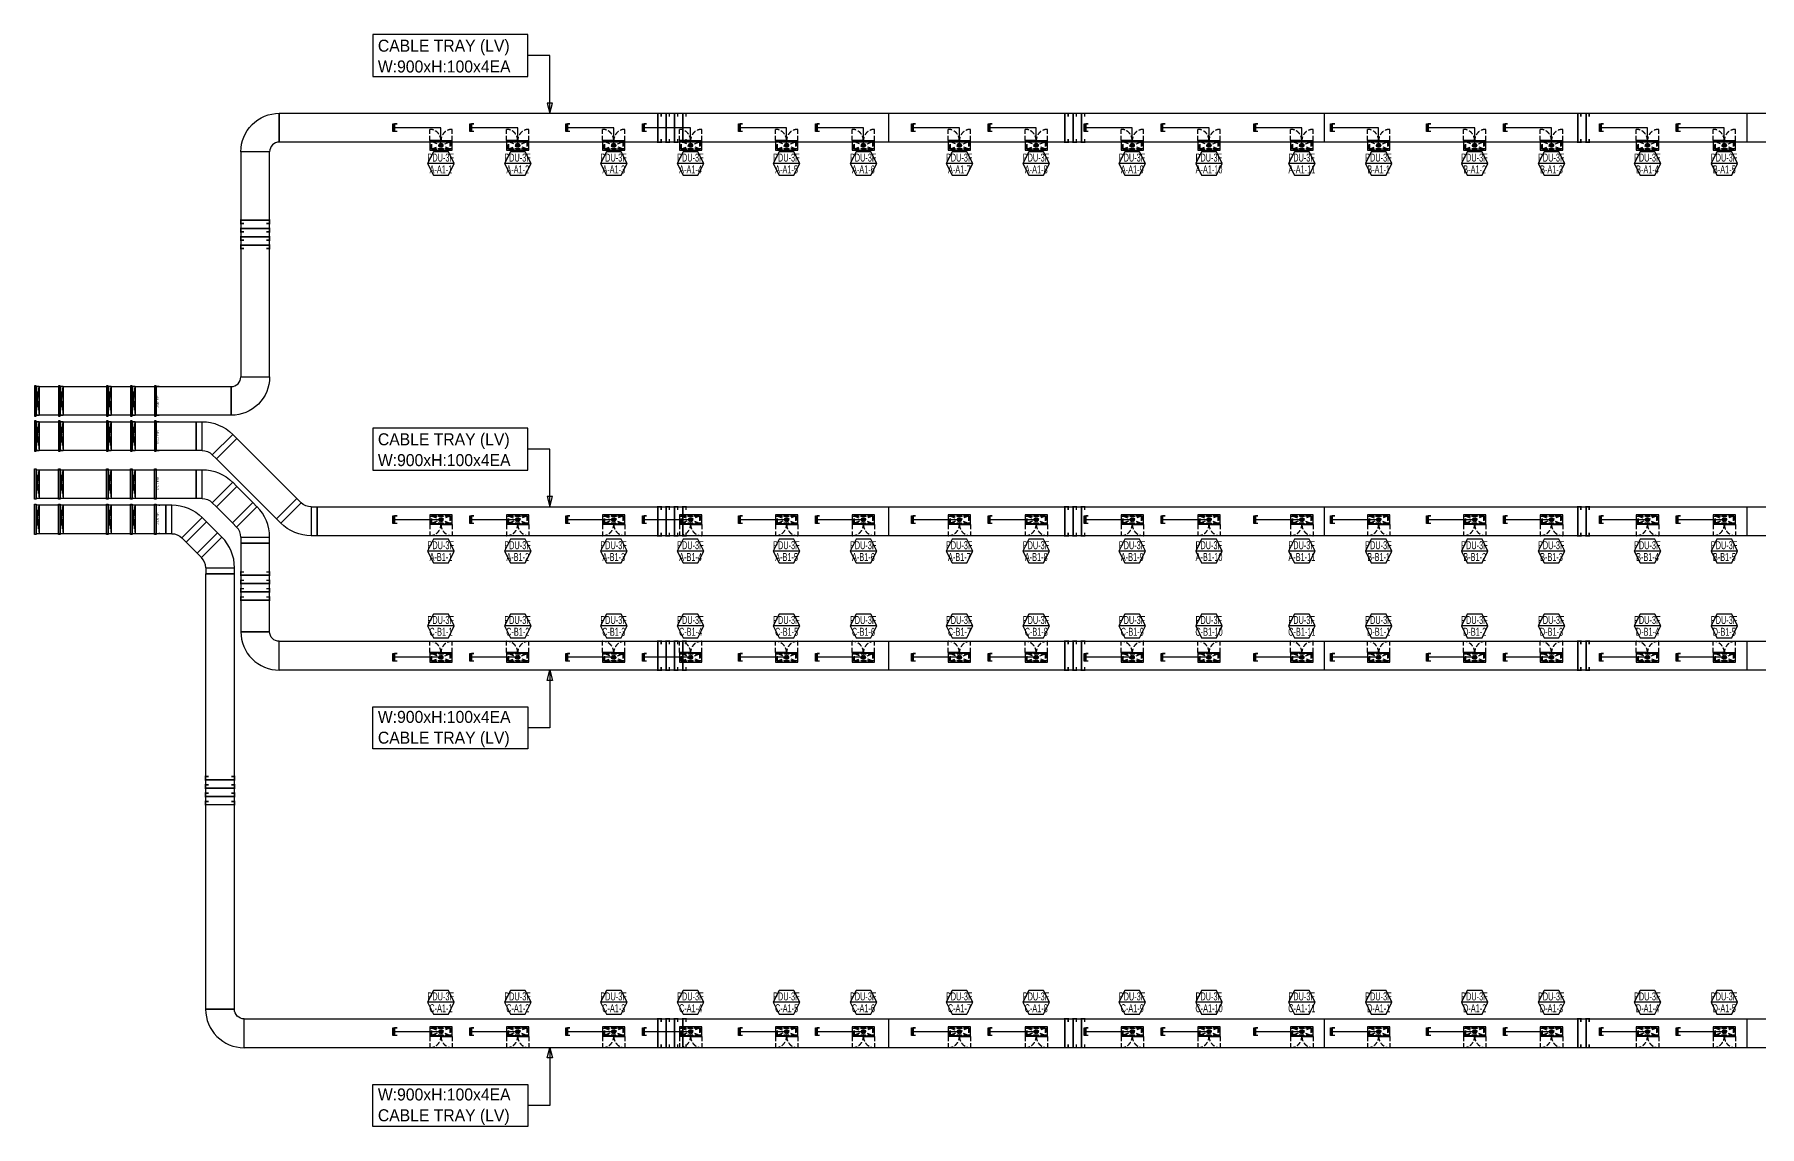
# Model space of a CAD drawing. Header units: millimetres. Extents: x 33932 to 374132, y 182625 to 847314.
# Drawn here: x 268600 to 322500, y 214787 to 248913 of the extents above; entities that cross this region are included whole.
import ezdxf
from ezdxf.enums import TextEntityAlignment as Align

# ---------------------------------------------------------------- set-up
doc = ezdxf.new("R2010")
doc.units = ezdxf.units.MM
doc.header["$LTSCALE"] = 150
doc.linetypes.add('LH2', pattern=[2.85, 2, -0.85])
for name, color, linetype in [('------00 Switch Gear_Number', 1, 'Continuous'), ('------01 Distribution Panel_PDU_A', 3, 'Continuous'), ('------01 Distribution Panel_PDU_B', 1, 'Continuous'), ('-----00 LV_CABLE', 3, 'Continuous'), ('-----26 Electrical Cable Tray_HV_N', 30, 'Continuous'), ('-----26 Electrical Cable Tray_LV_STSPDU_A', 181, 'Continuous'), ('-----26 Electrical Cable Tray_LV_STSPDU_B', 41, 'Continuous')]:
    doc.layers.add(name, color=color, linetype=linetype)
doc.styles.add('ELEC', font='')
doc.styles.get('ELEC').set_extended_font_data('Dotum')

# ---------------------------------------------------------------- blocks, each defined once
blk = doc.blocks.new('PDU_400AF_1')
at = {"color": 8, "linetype": 'LH2', "ltscale": 0.5}
for p, q in [((-350, 300), (-350, 649)), ((350, 300), (350, 649)), ((280, 40), (-280, 260)), ((-280, 40), (280, 260)), ((-1, 275), (19, 275))]:
    blk.add_line(p, q, dxfattribs=at)
for p, q in [((-1, 300), (-350, 300)), ((-350, 300), (-350, 0)), ((-1, 276), (-350, 276)), ((-350, 0), (350, 0)), ((-1, 300), (-1, 276)), ((1, 300), (350, 300)), ((1, 300), (1, 276)), ((1, 276), (350, 276)), ((350, 0), (350, 300))]:
    blk.add_line(p, q)
for points in [[(-300, 275), (300, 275), (300, 25), (-300, 25)], [(-280, 260), (280, 260), (280, 40), (-280, 40)]]:
    blk.add_lwpolyline(points, close=True, dxfattribs=at)
for centre, radius in [((-290, 267.5), 3), ((-290, 32.5), 3), ((-290, 267.5), 2), ((-290, 32.5), 2), ((-10, 267.5), 3), ((-10, 32.5), 3), ((-10, 267.5), 2), ((-10, 32.5), 2), ((10, 267.5), 3), ((10, 32.5), 3), ((10, 267.5), 2), ((10, 32.5), 2), ((290, 267.5), 3), ((290, 32.5), 3), ((290, 267.5), 2), ((290, 32.5), 2)]:
    blk.add_circle(centre, radius, dxfattribs=at)
for centre, start, end in [((-350, 300), 0, 90), ((350, 300), 90, 180)]:
    blk.add_arc(centre, 349, start, end, dxfattribs=at)
at = {"color": 8, "linetype": 'LH2', "ltscale": 0.5, "style": 'ELEC'}
blk.add_text('PDU 400AF/400AT', height=50, dxfattribs=at).set_placement((-10.6, 38.6), align=Align.MIDDLE)
blk = doc.blocks.new('A$C9a0ab699')
h = blk.add_hatch(color=0)
edge = h.paths.add_edge_path()
edge.add_arc((64, 64), 64, 720, 1080, ccw=False)
at = {"color": 0}
blk.add_circle((64, 64), 64, dxfattribs=at)
blk = doc.blocks.new('O08')
blk.add_hatch(color=0).paths.add_polyline_path([(120, 51), (-120, 51), (-120, 0), (120, 0)])
at = {"color": 0}
blk.add_lwpolyline([(120, 127.5), (120, 0), (-120, 0), (-120, 127.5), (-120, 51), (120, 51)], dxfattribs=at)
blk = doc.blocks.new('A$C1dfe50b2')
at = {"layer": '-----26 Electrical Cable Tray_LV_STSPDU_B'}
for p, q in [((636, 1275), (0, 638)), ((133, 505), (769, 1142)), ((769, 1142), (636, 1275)), ((0, 638), (133, 505)), ((264, 188), (1164, 188)), ((264, 188), (264, 0)), ((264, 0), (1164, 0)), ((1164, 0), (1164, 188))]:
    blk.add_line(p, q, dxfattribs=at)
for radius, end in [(1350, 44.9921), (450, 44.9385)]:
    blk.add_arc((-186, 188), radius, 0, end, dxfattribs=at)
blk = doc.blocks.new('A$C71e5e9d3')
at = {"layer": '-----26 Electrical Cable Tray_LV_STSPDU_A'}
for p, q in [((636, 1275), (0, 638)), ((133, 505), (769, 1142)), ((769, 1142), (636, 1275)), ((0, 638), (133, 505)), ((264, 188), (1164, 188)), ((264, 188), (264, 0)), ((264, 0), (1164, 0)), ((1164, 0), (1164, 188))]:
    blk.add_line(p, q, dxfattribs=at)
for radius, end in [(1350, 44.9921), (450, 44.9385)]:
    blk.add_arc((-186, 188), radius, 0, end, dxfattribs=at)

msp = doc.modelspace()

# ---------------------------------------------------------------- linework, layer by layer
at = {"layer": '------00 Switch Gear_Number', "color": 1, "lineweight": -2, "elevation": 0}
for points in [[(281715, 244881), (280885, 244881), (281069, 244513), (281531, 244513), (281715, 244881), (281531, 245250), (281069, 245250), (280885, 244881)], [(284115, 244881), (283285, 244881), (283469, 244513), (283931, 244513), (284115, 244881), (283931, 245250), (283469, 245250), (283285, 244881)], [(287115, 244881), (286285, 244881), (286469, 244513), (286931, 244513), (287115, 244881), (286931, 245250), (286469, 245250), (286285, 244881)], [(289515, 244881), (288685, 244881), (288869, 244513), (289331, 244513), (289515, 244881), (289331, 245250), (288869, 245250), (288685, 244881)], [(292515, 244881), (291685, 244881), (291869, 244513), (292331, 244513), (292515, 244881), (292331, 245250), (291869, 245250), (291685, 244881)], [(294915, 244881), (294085, 244881), (294269, 244513), (294731, 244513), (294915, 244881), (294731, 245250), (294269, 245250), (294085, 244881)], [(297915, 244881), (297085, 244881), (297269, 244513), (297731, 244513), (297915, 244881), (297731, 245250), (297269, 245250), (297085, 244881)], [(300315, 244881), (299485, 244881), (299669, 244513), (300131, 244513), (300315, 244881), (300131, 245250), (299669, 245250), (299485, 244881)], [(303315, 244881), (302485, 244881), (302669, 244513), (303131, 244513), (303315, 244881), (303131, 245250), (302669, 245250), (302485, 244881)], [(305715, 244881), (304885, 244881), (305069, 244513), (305531, 244513), (305715, 244881), (305531, 245250), (305069, 245250), (304885, 244881)], [(308615, 244881), (307785, 244881), (307969, 244513), (308431, 244513), (308615, 244881), (308431, 245250), (307969, 245250), (307785, 244881)], [(311015, 244881), (310185, 244881), (310369, 244513), (310831, 244513), (311015, 244881), (310831, 245250), (310369, 245250), (310185, 244881)], [(314015, 244881), (313185, 244881), (313369, 244513), (313831, 244513), (314015, 244881), (313831, 245250), (313369, 245250), (313185, 244881)], [(316415, 244881), (315585, 244881), (315769, 244513), (316231, 244513), (316415, 244881), (316231, 245250), (315769, 245250), (315585, 244881)], [(319415, 244881), (318585, 244881), (318769, 244513), (319231, 244513), (319415, 244881), (319231, 245250), (318769, 245250), (318585, 244881)], [(321815, 244881), (320985, 244881), (321169, 244513), (321631, 244513), (321815, 244881), (321631, 245250), (321169, 245250), (320985, 244881)], [(281715, 232769), (280885, 232769), (281069, 232400), (281531, 232400), (281715, 232769), (281531, 233137), (281069, 233137), (280885, 232769)], [(284115, 232769), (283285, 232769), (283469, 232400), (283931, 232400), (284115, 232769), (283931, 233137), (283469, 233137), (283285, 232769)], [(287115, 232769), (286285, 232769), (286469, 232400), (286931, 232400), (287115, 232769), (286931, 233137), (286469, 233137), (286285, 232769)], [(289515, 232769), (288685, 232769), (288869, 232400), (289331, 232400), (289515, 232769), (289331, 233137), (288869, 233137), (288685, 232769)], [(292515, 232769), (291685, 232769), (291869, 232400), (292331, 232400), (292515, 232769), (292331, 233137), (291869, 233137), (291685, 232769)], [(294915, 232769), (294085, 232769), (294269, 232400), (294731, 232400), (294915, 232769), (294731, 233137), (294269, 233137), (294085, 232769)], [(297915, 232769), (297085, 232769), (297269, 232400), (297731, 232400), (297915, 232769), (297731, 233137), (297269, 233137), (297085, 232769)], [(300315, 232769), (299485, 232769), (299669, 232400), (300131, 232400), (300315, 232769), (300131, 233137), (299669, 233137), (299485, 232769)], [(303315, 232769), (302485, 232769), (302669, 232400), (303131, 232400), (303315, 232769), (303131, 233137), (302669, 233137), (302485, 232769)], [(305715, 232769), (304885, 232769), (305069, 232400), (305531, 232400), (305715, 232769), (305531, 233137), (305069, 233137), (304885, 232769)], [(308615, 232769), (307785, 232769), (307969, 232400), (308431, 232400), (308615, 232769), (308431, 233137), (307969, 233137), (307785, 232769)], [(311015, 232769), (310185, 232769), (310369, 232400), (310831, 232400), (311015, 232769), (310831, 233137), (310369, 233137), (310185, 232769)], [(314015, 232769), (313185, 232769), (313369, 232400), (313831, 232400), (314015, 232769), (313831, 233137), (313369, 233137), (313185, 232769)], [(316415, 232769), (315585, 232769), (315769, 232400), (316231, 232400), (316415, 232769), (316231, 233137), (315769, 233137), (315585, 232769)], [(319415, 232769), (318585, 232769), (318769, 232400), (319231, 232400), (319415, 232769), (319231, 233137), (318769, 233137), (318585, 232769)], [(321815, 232769), (320985, 232769), (321169, 232400), (321631, 232400), (321815, 232769), (321631, 233137), (321169, 233137), (320985, 232769)], [(281715, 230431), (280885, 230431), (281069, 230063), (281531, 230063), (281715, 230431), (281531, 230800), (281069, 230800), (280885, 230431)], [(284115, 230431), (283285, 230431), (283469, 230063), (283931, 230063), (284115, 230431), (283931, 230800), (283469, 230800), (283285, 230431)], [(287115, 230431), (286285, 230431), (286469, 230063), (286931, 230063), (287115, 230431), (286931, 230800), (286469, 230800), (286285, 230431)], [(289515, 230431), (288685, 230431), (288869, 230063), (289331, 230063), (289515, 230431), (289331, 230800), (288869, 230800), (288685, 230431)], [(292515, 230431), (291685, 230431), (291869, 230063), (292331, 230063), (292515, 230431), (292331, 230800), (291869, 230800), (291685, 230431)], [(294915, 230431), (294085, 230431), (294269, 230063), (294731, 230063), (294915, 230431), (294731, 230800), (294269, 230800), (294085, 230431)], [(297915, 230431), (297085, 230431), (297269, 230063), (297731, 230063), (297915, 230431), (297731, 230800), (297269, 230800), (297085, 230431)], [(300315, 230431), (299485, 230431), (299669, 230063), (300131, 230063), (300315, 230431), (300131, 230800), (299669, 230800), (299485, 230431)], [(303315, 230431), (302485, 230431), (302669, 230063), (303131, 230063), (303315, 230431), (303131, 230800), (302669, 230800), (302485, 230431)], [(305715, 230431), (304885, 230431), (305069, 230063), (305531, 230063), (305715, 230431), (305531, 230800), (305069, 230800), (304885, 230431)], [(308615, 230431), (307785, 230431), (307969, 230063), (308431, 230063), (308615, 230431), (308431, 230800), (307969, 230800), (307785, 230431)], [(311015, 230431), (310185, 230431), (310369, 230063), (310831, 230063), (311015, 230431), (310831, 230800), (310369, 230800), (310185, 230431)], [(314015, 230431), (313185, 230431), (313369, 230063), (313831, 230063), (314015, 230431), (313831, 230800), (313369, 230800), (313185, 230431)], [(316415, 230431), (315585, 230431), (315769, 230063), (316231, 230063), (316415, 230431), (316231, 230800), (315769, 230800), (315585, 230431)], [(319415, 230431), (318585, 230431), (318769, 230063), (319231, 230063), (319415, 230431), (319231, 230800), (318769, 230800), (318585, 230431)], [(321815, 230431), (320985, 230431), (321169, 230063), (321631, 230063), (321815, 230431), (321631, 230800), (321169, 230800), (320985, 230431)], [(281715, 218669), (280885, 218669), (281069, 218300), (281531, 218300), (281715, 218669), (281531, 219037), (281069, 219037), (280885, 218669)], [(284115, 218669), (283285, 218669), (283469, 218300), (283931, 218300), (284115, 218669), (283931, 219037), (283469, 219037), (283285, 218669)], [(287115, 218669), (286285, 218669), (286469, 218300), (286931, 218300), (287115, 218669), (286931, 219037), (286469, 219037), (286285, 218669)], [(289515, 218669), (288685, 218669), (288869, 218300), (289331, 218300), (289515, 218669), (289331, 219037), (288869, 219037), (288685, 218669)], [(292515, 218669), (291685, 218669), (291869, 218300), (292331, 218300), (292515, 218669), (292331, 219037), (291869, 219037), (291685, 218669)], [(294915, 218669), (294085, 218669), (294269, 218300), (294731, 218300), (294915, 218669), (294731, 219037), (294269, 219037), (294085, 218669)], [(297915, 218669), (297085, 218669), (297269, 218300), (297731, 218300), (297915, 218669), (297731, 219037), (297269, 219037), (297085, 218669)], [(300315, 218669), (299485, 218669), (299669, 218300), (300131, 218300), (300315, 218669), (300131, 219037), (299669, 219037), (299485, 218669)], [(303315, 218669), (302485, 218669), (302669, 218300), (303131, 218300), (303315, 218669), (303131, 219037), (302669, 219037), (302485, 218669)], [(305715, 218669), (304885, 218669), (305069, 218300), (305531, 218300), (305715, 218669), (305531, 219037), (305069, 219037), (304885, 218669)], [(308615, 218669), (307785, 218669), (307969, 218300), (308431, 218300), (308615, 218669), (308431, 219037), (307969, 219037), (307785, 218669)], [(311015, 218669), (310185, 218669), (310369, 218300), (310831, 218300), (311015, 218669), (310831, 219037), (310369, 219037), (310185, 218669)], [(314015, 218669), (313185, 218669), (313369, 218300), (313831, 218300), (314015, 218669), (313831, 219037), (313369, 219037), (313185, 218669)], [(316415, 218669), (315585, 218669), (315769, 218300), (316231, 218300), (316415, 218669), (316231, 219037), (315769, 219037), (315585, 218669)], [(319415, 218669), (318585, 218669), (318769, 218300), (319231, 218300), (319415, 218669), (319231, 219037), (318769, 219037), (318585, 218669)], [(321815, 218669), (320985, 218669), (321169, 218300), (321631, 218300), (321815, 218669), (321631, 219037), (321169, 219037), (320985, 218669)]]:
    msp.add_lwpolyline(points, dxfattribs=at)
at = {"layer": '-----00 LV_CABLE', "elevation": 0}
for points in [[(281300, 245450), (281300, 246000), (279800, 246000)], [(283700, 245450), (283700, 246000), (282200, 246000)], [(286700, 245450), (286700, 246000), (285200, 246000)], [(289100, 245450), (289100, 246000), (287600, 246000)], [(292100, 245450), (292100, 246000), (290600, 246000)], [(294500, 245450), (294500, 246000), (293000, 246000)], [(297500, 245450), (297500, 246000), (296000, 246000)], [(299900, 245450), (299900, 246000), (298400, 246000)], [(302900, 245450), (302900, 246000), (301400, 246000)], [(305300, 245450), (305300, 246000), (303800, 246000)], [(308200, 245450), (308200, 246000), (306700, 246000)], [(310600, 245450), (310600, 246000), (309100, 246000)], [(313600, 245450), (313600, 246000), (312100, 246000)], [(316000, 245450), (316000, 246000), (314500, 246000)], [(319000, 245450), (319000, 246000), (317500, 246000)], [(321400, 245450), (321400, 246000), (319900, 246000)], [(281300, 217750), (279800, 217750)], [(283700, 217750), (282200, 217750)], [(286700, 217750), (285200, 217750)], [(289100, 217750), (287600, 217750)], [(292100, 217750), (290600, 217750)], [(294500, 217750), (293000, 217750)], [(297500, 217750), (296000, 217750)], [(299900, 217750), (298400, 217750)], [(302900, 217750), (301400, 217750)], [(305300, 217750), (303800, 217750)], [(308200, 217750), (306700, 217750)], [(310600, 217750), (309100, 217750)], [(313600, 217750), (312100, 217750)], [(316000, 217750), (314500, 217750)], [(319000, 217750), (317500, 217750)], [(321400, 217750), (319900, 217750)]]:
    msp.add_lwpolyline(points, dxfattribs=at)
at = {"layer": '-----00 LV_CABLE', "color": 1, "elevation": 0}
for points in [[(281300, 233750), (279800, 233750)], [(283700, 233750), (282200, 233750)], [(286700, 233750), (285200, 233750)], [(289100, 233750), (287600, 233750)], [(292100, 233750), (290600, 233750)], [(294500, 233750), (293000, 233750)], [(297500, 233750), (296000, 233750)], [(299900, 233750), (298400, 233750)], [(302900, 233750), (301400, 233750)], [(305300, 233750), (303800, 233750)], [(308200, 233750), (306700, 233750)], [(310600, 233750), (309100, 233750)], [(313600, 233750), (312100, 233750)], [(316000, 233750), (314500, 233750)], [(319000, 233750), (317500, 233750)], [(321400, 233750), (319900, 233750)], [(281300, 229450), (279800, 229450)], [(283700, 229450), (282200, 229450)], [(286700, 229450), (285200, 229450)], [(289100, 229450), (287600, 229450)], [(292100, 229450), (290600, 229450)], [(294500, 229450), (293000, 229450)], [(297500, 229450), (296000, 229450)], [(299900, 229450), (298400, 229450)], [(302900, 229450), (301400, 229450)], [(305300, 229450), (303800, 229450)], [(308200, 229450), (306700, 229450)], [(310600, 229450), (309100, 229450)], [(313600, 229450), (312100, 229450)], [(316000, 229450), (314500, 229450)], [(319000, 229450), (317500, 229450)], [(321400, 229450), (319900, 229450)]]:
    msp.add_lwpolyline(points, dxfattribs=at)
at = {"layer": '-----26 Electrical Cable Tray_HV_N', "color": 1, "elevation": 0}
for points in [[(279170, 248913), (279170, 247598), (284016, 247598), (284016, 248913)], [(279170, 236613), (279170, 235298), (284016, 235298), (284016, 236613)], [(279170, 226587), (279170, 227902), (284016, 227902), (284016, 226587)], [(279170, 214787), (279170, 216102), (284016, 216102), (284016, 214787)]]:
    msp.add_lwpolyline(points, close=True, dxfattribs=at)
for points in [[(284701, 246450), (284781, 246770), (284621, 246770), (284701, 246450), (284701, 248255), (284016, 248255)], [(284701, 234150), (284781, 234470), (284621, 234470), (284701, 234150), (284701, 235955), (284016, 235955)], [(284701, 229050), (284781, 228730), (284621, 228730), (284701, 229050), (284701, 227245), (284016, 227245)], [(284701, 217250), (284781, 216930), (284621, 216930), (284701, 217250), (284701, 215445), (284016, 215445)]]:
    msp.add_lwpolyline(points, dxfattribs=at)
at = {"layer": '-----26 Electrical Cable Tray_LV_STSPDU_A', "elevation": 0}
for points in [[(273650, 236812), (273650, 235912), (268650, 235912), (268650, 236812)], [(268650, 235912), (268650, 236812), (268750, 236812), (268750, 235912)], [(273650, 236812), (273650, 235912), (269400, 235912), (269400, 236812)], [(269400, 235912), (269400, 236812), (269500, 236812), (269500, 235912)], [(273650, 236812), (273650, 235912), (270900, 235912), (270900, 236812)], [(270900, 235912), (270900, 236812), (271000, 236812), (271000, 235912)], [(273650, 236812), (273650, 235912), (271650, 235912), (271650, 236812)], [(271650, 235912), (271650, 236812), (271750, 236812), (271750, 235912)], [(274289, 235649), (274926, 236286), (276798, 234414), (276161, 233778)], [(274289, 235649), (274926, 236286), (276798, 234414), (276161, 233778)], [(274289, 235649), (274926, 236286), (276798, 234414), (276161, 233778)], [(274289, 235649), (274926, 236286), (276798, 234414), (276161, 233778)], [(273650, 235313), (273650, 234413), (268650, 234412), (268650, 235312)], [(268650, 234412), (268650, 235312), (268750, 235312), (268750, 234412)], [(273650, 235313), (273650, 234413), (269400, 234412), (269400, 235312)], [(269400, 234412), (269400, 235312), (269500, 235312), (269500, 234412)], [(273650, 235313), (273650, 234413), (270900, 234412), (270900, 235312)], [(270900, 234412), (270900, 235312), (271000, 235312), (271000, 234412)], [(273650, 235313), (273650, 234413), (271650, 234412), (271650, 235312)], [(271650, 234412), (271650, 235312), (271750, 235312), (271750, 234412)], [(274288, 234148), (274924, 234785), (275419, 234290), (274783, 233653)], [(295286, 234150), (295286, 233250), (277436, 233250), (277436, 234150)], [(308900, 234150), (308900, 233250), (277436, 233250), (277436, 234150)], [(322100, 234150), (322100, 233250), (277436, 233250), (277436, 234150)], [(338300, 234150), (338300, 233250), (277436, 233250), (277436, 234150)], [(275047, 230250), (275947, 230250), (275947, 233015), (275047, 233015)], [(275047, 230250), (275947, 230250), (275947, 233015), (275047, 233015)], [(275047, 230250), (275947, 230250), (275947, 233015), (275047, 233015)], [(275047, 230250), (275947, 230250), (275947, 233015), (275047, 233015)], [(295286, 229950), (295286, 229050), (276247, 229050), (276247, 229950)], [(308900, 229950), (308900, 229050), (276247, 229050), (276247, 229950)], [(322100, 229950), (322100, 229050), (276247, 229050), (276247, 229950)], [(338300, 229950), (338300, 229050), (276247, 229050), (276247, 229950)]]:
    msp.add_lwpolyline(points, close=True, dxfattribs=at)
for points in [[(268650, 235912), (268750, 236812)], [(268650, 236812), (268750, 235912)], [(269400, 235912), (269500, 236812)], [(269400, 236812), (269500, 235912)], [(270900, 235912), (271000, 236812)], [(270900, 236812), (271000, 235912)], [(271650, 235912), (271750, 236812)], [(271650, 236812), (271750, 235912)], [(268650, 234412), (268750, 235312)], [(268650, 235312), (268750, 234412)], [(269400, 234412), (269500, 235312)], [(269400, 235312), (269500, 234412)], [(270900, 234412), (271000, 235312)], [(270900, 235312), (271000, 234412)], [(271650, 234412), (271750, 235312)], [(271650, 235312), (271750, 234412)]]:
    msp.add_lwpolyline(points, dxfattribs=at)
at = {"layer": '-----26 Electrical Cable Tray_LV_STSPDU_A'}
msp.add_lwpolyline([(274288, 234148), (274924, 234785), (275419, 234290), (274783, 233653)], close=True, dxfattribs=at)
msp.add_lwpolyline([(274288, 234148), (274924, 234785), (275419, 234290), (274783, 233653)], close=True, dxfattribs=at)
msp.add_lwpolyline([(274288, 234148), (274924, 234785), (275419, 234290), (274783, 233653)], close=True, dxfattribs=at)
at = {"layer": '-----26 Electrical Cable Tray_LV_STSPDU_A', "ltscale": 7.5, "const_width": 50, "elevation": 0}
for points in [[(288177, 234050), (288177, 234150), (288077, 234150), (288077, 233250), (288177, 233250), (288177, 233350)], [(288436, 234050), (288436, 234150), (288336, 234150), (288336, 233250), (288436, 233250), (288436, 233350)], [(288696, 234050), (288696, 234150), (288596, 234150), (288596, 233250), (288696, 233250), (288696, 233350)], [(288956, 234050), (288956, 234150), (288856, 234150), (288856, 233250), (288956, 233250), (288956, 233350)], [(300895, 234050), (300895, 234150), (300795, 234150), (300795, 233250), (300895, 233250), (300895, 233350)], [(301154, 234050), (301154, 234150), (301054, 234150), (301054, 233250), (301154, 233250), (301154, 233350)], [(301414, 234050), (301414, 234150), (301314, 234150), (301314, 233250), (301414, 233250), (301414, 233350)], [(316921, 234050), (316921, 234150), (316821, 234150), (316821, 233250), (316921, 233250), (316921, 233350)], [(317181, 234050), (317181, 234150), (317081, 234150), (317081, 233250), (317181, 233250), (317181, 233350)], [(275147, 232115), (275047, 232115), (275047, 232015), (275947, 232015), (275947, 232115), (275847, 232115)], [(275147, 232115), (275047, 232115), (275047, 232015), (275947, 232015), (275947, 232115), (275847, 232115)], [(275147, 231855), (275047, 231855), (275047, 231755), (275947, 231755), (275947, 231855), (275847, 231855)], [(275147, 231855), (275047, 231855), (275047, 231755), (275947, 231755), (275947, 231855), (275847, 231855)], [(275147, 231595), (275047, 231595), (275047, 231495), (275947, 231495), (275947, 231595), (275847, 231595)], [(275147, 231595), (275047, 231595), (275047, 231495), (275947, 231495), (275947, 231595), (275847, 231595)], [(275147, 231335), (275047, 231335), (275047, 231235), (275947, 231235), (275947, 231335), (275847, 231335)], [(275147, 231335), (275047, 231335), (275047, 231235), (275947, 231235), (275947, 231335), (275847, 231335)], [(288177, 229850), (288177, 229950), (288077, 229950), (288077, 229050), (288177, 229050), (288177, 229150)], [(288436, 229850), (288436, 229950), (288336, 229950), (288336, 229050), (288436, 229050), (288436, 229150)], [(288696, 229850), (288696, 229950), (288596, 229950), (288596, 229050), (288696, 229050), (288696, 229150)], [(288956, 229850), (288956, 229950), (288856, 229950), (288856, 229050), (288956, 229050), (288956, 229150)], [(300895, 229850), (300895, 229950), (300795, 229950), (300795, 229050), (300895, 229050), (300895, 229150)], [(301154, 229850), (301154, 229950), (301054, 229950), (301054, 229050), (301154, 229050), (301154, 229150)], [(301414, 229850), (301414, 229950), (301314, 229950), (301314, 229050), (301414, 229050), (301414, 229150)], [(316921, 229850), (316921, 229950), (316821, 229950), (316821, 229050), (316921, 229050), (316921, 229150)], [(317181, 229850), (317181, 229950), (317081, 229950), (317081, 229050), (317181, 229050), (317181, 229150)]]:
    msp.add_lwpolyline(points, dxfattribs=at)
at = {"layer": '-----26 Electrical Cable Tray_LV_STSPDU_A', "elevation": 0}
msp.add_lwpolyline([(276247, 229950), (276247, 229950, -0.414214), (275947, 230250), (275947, 230250), (275047, 230250, 0.414214), (276247, 229050)], format="xyb", close=True, dxfattribs=at)
msp.add_lwpolyline([(276247, 229950), (276247, 229950, -0.414214), (275947, 230250), (275947, 230250), (275047, 230250, 0.414214), (276247, 229050)], format="xyb", close=True, dxfattribs=at)
msp.add_lwpolyline([(276247, 229950), (276247, 229950, -0.414214), (275947, 230250), (275947, 230250), (275047, 230250, 0.414214), (276247, 229050)], format="xyb", close=True, dxfattribs=at)
msp.add_lwpolyline([(276247, 229950), (276247, 229950, -0.414214), (275947, 230250), (275947, 230250), (275047, 230250, 0.414214), (276247, 229050)], format="xyb", close=True, dxfattribs=at)
at = {"layer": '-----26 Electrical Cable Tray_LV_STSPDU_B', "elevation": 0}
for points in [[(276247, 245550), (276247, 245550, 0.414214), (275947, 245250), (275947, 245250), (275047, 245250, -0.414214), (276247, 246450)], [(276247, 245550), (276247, 245550, 0.414214), (275947, 245250), (275947, 245250), (275047, 245250, -0.414214), (276247, 246450)], [(276247, 245550), (276247, 245550, 0.414214), (275947, 245250), (275947, 245250), (275047, 245250, -0.414214), (276247, 246450)], [(276247, 245550), (276247, 245550, 0.414214), (275947, 245250), (275947, 245250), (275047, 245250, -0.414214), (276247, 246450)], [(276247, 245550), (276247, 245550, 0.414214), (275947, 245250), (275947, 245250), (275047, 245250, -0.414214), (276247, 246450)], [(276247, 245550), (276247, 245550, 0.414214), (275947, 245250), (275947, 245250), (275047, 245250, -0.414214), (276247, 246450)], [(276247, 245550), (276247, 245550, 0.414214), (275947, 245250), (275947, 245250), (275047, 245250, -0.414214), (276247, 246450)], [(276247, 245550), (276247, 245550, 0.414214), (275947, 245250), (275947, 245250), (275047, 245250, -0.414214), (276247, 246450)], [(274747, 237912), (274747, 237912, 0.414214), (275047, 238212), (275047, 238212), (275947, 238212, -0.414214), (274747, 237012)], [(274747, 237912), (274747, 237912, 0.414214), (275047, 238212), (275047, 238212), (275947, 238212, -0.414214), (274747, 237012)], [(274747, 237912), (274747, 237912, 0.414214), (275047, 238212), (275047, 238212), (275947, 238212, -0.414214), (274747, 237012)], [(274747, 237912), (274747, 237912, 0.414214), (275047, 238212), (275047, 238212), (275947, 238212, -0.414214), (274747, 237012)], [(274747, 237912), (274747, 237912, 0.414214), (275047, 238212), (275047, 238212), (275947, 238212, -0.414214), (274747, 237012)], [(274747, 237912), (274747, 237912, 0.414214), (275047, 238212), (275047, 238212), (275947, 238212, -0.414214), (274747, 237012)], [(274747, 237912), (274747, 237912, 0.414214), (275047, 238212), (275047, 238212), (275947, 238212, -0.414214), (274747, 237012)], [(274747, 237912), (274747, 237912, 0.414214), (275047, 238212), (275047, 238212), (275947, 238212, -0.414214), (274747, 237012)], [(275147, 218150), (275147, 218150, -0.414214), (274847, 218450), (274847, 218450), (273947, 218450, 0.414214), (275147, 217250)], [(275147, 218150), (275147, 218150, -0.414214), (274847, 218450), (274847, 218450), (273947, 218450, 0.414214), (275147, 217250)], [(275147, 218150), (275147, 218150, -0.414214), (274847, 218450), (274847, 218450), (273947, 218450, 0.414214), (275147, 217250)], [(275147, 218150), (275147, 218150, -0.414214), (274847, 218450), (274847, 218450), (273947, 218450, 0.414214), (275147, 217250)]]:
    msp.add_lwpolyline(points, format="xyb", close=True, dxfattribs=at)
for points in [[(295286, 246450), (295286, 245550), (276247, 245550), (276247, 246450)], [(308900, 246450), (308900, 245550), (276247, 245550), (276247, 246450)], [(322100, 246450), (322100, 245550), (276247, 245550), (276247, 246450)], [(338300, 246450), (338300, 245550), (276247, 245550), (276247, 246450)], [(275047, 238212), (275947, 238212), (275947, 245250), (275047, 245250)], [(275047, 238212), (275947, 238212), (275947, 245250), (275047, 245250)], [(275047, 238212), (275947, 238212), (275947, 245250), (275047, 245250)], [(275047, 238212), (275947, 238212), (275947, 245250), (275047, 245250)], [(274747, 237912), (274747, 237012), (268650, 237012), (268650, 237912)], [(268650, 237012), (268650, 237912), (268750, 237912), (268750, 237012)], [(274747, 237912), (274747, 237012), (269400, 237012), (269400, 237912)], [(269400, 237012), (269400, 237912), (269500, 237912), (269500, 237012)], [(274747, 237912), (274747, 237012), (270900, 237012), (270900, 237912)], [(270900, 237012), (270900, 237912), (271000, 237912), (271000, 237012)], [(274747, 237912), (274747, 237012), (271650, 237012), (271650, 237912)], [(271650, 237012), (271650, 237912), (271750, 237912), (271750, 237012)], [(272700, 234212), (272700, 233312), (268650, 233312), (268650, 234212)], [(268650, 233312), (268650, 234212), (268750, 234212), (268750, 233312)], [(272700, 234212), (272700, 233312), (269400, 233312), (269400, 234212)], [(269400, 233312), (269400, 234212), (269500, 234212), (269500, 233312)], [(272700, 234212), (272700, 233312), (270900, 233312), (270900, 234212)], [(270900, 233312), (270900, 234212), (271000, 234212), (271000, 233312)], [(271650, 233312), (271650, 234212), (271750, 234212), (271750, 233312)], [(272700, 234212), (272700, 233312), (271650, 233312), (271650, 234212)], [(273338, 233048), (273974, 233684), (274323, 233338), (273686, 232701)], [(273338, 233048), (273974, 233684), (274323, 233338), (273686, 232701)], [(273338, 233048), (273974, 233684), (274323, 233338), (273686, 232701)], [(273338, 233048), (273974, 233684), (274323, 233338), (273686, 232701)], [(273947, 218450), (274847, 218450), (274847, 232062), (273947, 232062)], [(273947, 218450), (274847, 218450), (274847, 232062), (273947, 232062)], [(273947, 218450), (274847, 218450), (274847, 232062), (273947, 232062)], [(273947, 218450), (274847, 218450), (274847, 232062), (273947, 232062)], [(295286, 218150), (295286, 217250), (275147, 217250), (275147, 218150)], [(308900, 218150), (308900, 217250), (275147, 217250), (275147, 218150)], [(322100, 218150), (322100, 217250), (275147, 217250), (275147, 218150)], [(338300, 218150), (338300, 217250), (275147, 217250), (275147, 218150)]]:
    msp.add_lwpolyline(points, close=True, dxfattribs=at)
at = {"layer": '-----26 Electrical Cable Tray_LV_STSPDU_B', "ltscale": 7.5, "const_width": 50, "elevation": 0}
for points in [[(288177, 246350), (288177, 246450), (288077, 246450), (288077, 245550), (288177, 245550), (288177, 245650)], [(288436, 246350), (288436, 246450), (288336, 246450), (288336, 245550), (288436, 245550), (288436, 245650)], [(288696, 246350), (288696, 246450), (288596, 246450), (288596, 245550), (288696, 245550), (288696, 245650)], [(288956, 246350), (288956, 246450), (288856, 246450), (288856, 245550), (288956, 245550), (288956, 245650)], [(300895, 246350), (300895, 246450), (300795, 246450), (300795, 245550), (300895, 245550), (300895, 245650)], [(301154, 246350), (301154, 246450), (301054, 246450), (301054, 245550), (301154, 245550), (301154, 245650)], [(301414, 246350), (301414, 246450), (301314, 246450), (301314, 245550), (301414, 245550), (301414, 245650)], [(316921, 246350), (316921, 246450), (316821, 246450), (316821, 245550), (316921, 245550), (316921, 245650)], [(317181, 246350), (317181, 246450), (317081, 246450), (317081, 245550), (317181, 245550), (317181, 245650)], [(275147, 243009), (275047, 243009), (275047, 243109), (275947, 243109), (275947, 243009), (275847, 243009)], [(275147, 243009), (275047, 243009), (275047, 243109), (275947, 243109), (275947, 243009), (275847, 243009)], [(275147, 242749), (275047, 242749), (275047, 242849), (275947, 242849), (275947, 242749), (275847, 242749)], [(275147, 242749), (275047, 242749), (275047, 242849), (275947, 242849), (275947, 242749), (275847, 242749)], [(275147, 242489), (275047, 242489), (275047, 242589), (275947, 242589), (275947, 242489), (275847, 242489)], [(275147, 242489), (275047, 242489), (275047, 242589), (275947, 242589), (275947, 242489), (275847, 242489)], [(275147, 242229), (275047, 242229), (275047, 242329), (275947, 242329), (275947, 242229), (275847, 242229)], [(275147, 242229), (275047, 242229), (275047, 242329), (275947, 242329), (275947, 242229), (275847, 242229)], [(274047, 225724), (273947, 225724), (273947, 225624), (274847, 225624), (274847, 225724), (274747, 225724)], [(274047, 225724), (273947, 225724), (273947, 225624), (274847, 225624), (274847, 225724), (274747, 225724)], [(274047, 225464), (273947, 225464), (273947, 225364), (274847, 225364), (274847, 225464), (274747, 225464)], [(274047, 225464), (273947, 225464), (273947, 225364), (274847, 225364), (274847, 225464), (274747, 225464)], [(274047, 225204), (273947, 225204), (273947, 225104), (274847, 225104), (274847, 225204), (274747, 225204)], [(274047, 225204), (273947, 225204), (273947, 225104), (274847, 225104), (274847, 225204), (274747, 225204)], [(274047, 224944), (273947, 224944), (273947, 224844), (274847, 224844), (274847, 224944), (274747, 224944)], [(274047, 224944), (273947, 224944), (273947, 224844), (274847, 224844), (274847, 224944), (274747, 224944)], [(288177, 218050), (288177, 218150), (288077, 218150), (288077, 217250), (288177, 217250), (288177, 217350)], [(288436, 218050), (288436, 218150), (288336, 218150), (288336, 217250), (288436, 217250), (288436, 217350)], [(288696, 218050), (288696, 218150), (288596, 218150), (288596, 217250), (288696, 217250), (288696, 217350)], [(288956, 218050), (288956, 218150), (288856, 218150), (288856, 217250), (288956, 217250), (288956, 217350)], [(300895, 218050), (300895, 218150), (300795, 218150), (300795, 217250), (300895, 217250), (300895, 217350)], [(301154, 218050), (301154, 218150), (301054, 218150), (301054, 217250), (301154, 217250), (301154, 217350)], [(301414, 218050), (301414, 218150), (301314, 218150), (301314, 217250), (301414, 217250), (301414, 217350)], [(316921, 218050), (316921, 218150), (316821, 218150), (316821, 217250), (316921, 217250), (316921, 217350)], [(317181, 218050), (317181, 218150), (317081, 218150), (317081, 217250), (317181, 217250), (317181, 217350)]]:
    msp.add_lwpolyline(points, dxfattribs=at)
at = {"layer": '-----26 Electrical Cable Tray_LV_STSPDU_B', "elevation": 0}
for points in [[(268650, 237012), (268750, 237912)], [(268650, 237912), (268750, 237012)], [(269400, 237012), (269500, 237912)], [(269400, 237912), (269500, 237012)], [(270900, 237012), (271000, 237912)], [(270900, 237912), (271000, 237012)], [(271650, 237012), (271750, 237912)], [(271650, 237912), (271750, 237012)], [(268650, 233312), (268750, 234212)], [(268650, 234212), (268750, 233312)], [(269400, 233312), (269500, 234212)], [(269400, 234212), (269500, 233312)], [(270900, 233312), (271000, 234212)], [(270900, 234212), (271000, 233312)], [(271650, 233312), (271750, 234212)], [(271650, 234212), (271750, 233312)]]:
    msp.add_lwpolyline(points, dxfattribs=at)
at = {"color": 0, "elevation": 0}
for points in [[(268650, 237937), (268600, 237937), (268600, 236987), (268650, 236987), (268650, 237937)], [(268750, 237887), (268750, 237912), (268650, 237912), (268650, 237012), (268750, 237012), (268750, 237037)], [(269400, 237937), (269350, 237937), (269350, 236987), (269400, 236987), (269400, 237937)], [(269500, 237887), (269500, 237912), (269400, 237912), (269400, 237012), (269500, 237012), (269500, 237037)], [(270900, 237937), (270850, 237937), (270850, 236987), (270900, 236987), (270900, 237937)], [(271000, 237887), (271000, 237912), (270900, 237912), (270900, 237012), (271000, 237012), (271000, 237037)], [(271650, 237937), (271600, 237937), (271600, 236987), (271650, 236987), (271650, 237937)], [(271750, 237887), (271750, 237912), (271650, 237912), (271650, 237012), (271750, 237012), (271750, 237037)], [(271750, 237037), (271750, 237012), (271650, 237012), (271650, 237912), (271750, 237912), (271750, 237887)], [(272400, 237937), (272350, 237937), (272350, 236987), (272400, 236987), (272400, 237937)], [(272500, 237887), (272500, 237912), (272400, 237912), (272400, 237012), (272500, 237012), (272500, 237037)], [(268650, 236837), (268600, 236837), (268600, 235887), (268650, 235887), (268650, 236837)], [(268750, 236787), (268750, 236812), (268650, 236812), (268650, 235912), (268750, 235912), (268750, 235937)], [(269400, 236837), (269350, 236837), (269350, 235887), (269400, 235887), (269400, 236837)], [(269500, 236787), (269500, 236812), (269400, 236812), (269400, 235912), (269500, 235912), (269500, 235937)], [(270900, 236837), (270850, 236837), (270850, 235887), (270900, 235887), (270900, 236837)], [(271000, 236787), (271000, 236812), (270900, 236812), (270900, 235912), (271000, 235912), (271000, 235937)], [(271650, 236837), (271600, 236837), (271600, 235887), (271650, 235887), (271650, 236837)], [(271750, 236787), (271750, 236812), (271650, 236812), (271650, 235912), (271750, 235912), (271750, 235937)], [(272400, 236837), (272350, 236837), (272350, 235887), (272400, 235887), (272400, 236837)], [(272500, 236787), (272500, 236812), (272400, 236812), (272400, 235912), (272500, 235912), (272500, 235937)], [(268650, 234387), (268600, 234387), (268600, 235337), (268650, 235337), (268650, 234387)], [(268750, 234437), (268750, 234412), (268650, 234412), (268650, 235312), (268750, 235312), (268750, 235287)], [(269400, 234387), (269350, 234387), (269350, 235337), (269400, 235337), (269400, 234387)], [(269500, 234437), (269500, 234412), (269400, 234412), (269400, 235312), (269500, 235312), (269500, 235287)], [(270900, 234387), (270850, 234387), (270850, 235337), (270900, 235337), (270900, 234387)], [(271000, 234437), (271000, 234412), (270900, 234412), (270900, 235312), (271000, 235312), (271000, 235287)], [(271650, 234387), (271600, 234387), (271600, 235337), (271650, 235337), (271650, 234387)], [(271750, 234437), (271750, 234412), (271650, 234412), (271650, 235312), (271750, 235312), (271750, 235287)], [(272400, 234387), (272350, 234387), (272350, 235337), (272400, 235337), (272400, 234387)], [(272500, 234437), (272500, 234412), (272400, 234412), (272400, 235312), (272500, 235312), (272500, 235287)], [(268650, 233287), (268600, 233287), (268600, 234237), (268650, 234237), (268650, 233287)], [(268750, 233337), (268750, 233312), (268650, 233312), (268650, 234212), (268750, 234212), (268750, 234187)], [(269400, 233287), (269350, 233287), (269350, 234237), (269400, 234237), (269400, 233287)], [(269500, 233337), (269500, 233312), (269400, 233312), (269400, 234212), (269500, 234212), (269500, 234187)], [(270900, 233287), (270850, 233287), (270850, 234237), (270900, 234237), (270900, 233287)], [(271000, 233337), (271000, 233312), (270900, 233312), (270900, 234212), (271000, 234212), (271000, 234187)], [(271650, 233287), (271600, 233287), (271600, 234237), (271650, 234237), (271650, 233287)], [(271750, 233337), (271750, 233312), (271650, 233312), (271650, 234212), (271750, 234212), (271750, 234187)], [(272400, 233287), (272350, 233287), (272350, 234237), (272400, 234237), (272400, 233287)], [(272500, 233337), (272500, 233312), (272400, 233312), (272400, 234212), (272500, 234212), (272500, 234187)]]:
    msp.add_lwpolyline(points, dxfattribs=at)

# ---------------------------------------------------------------- block references
at = {"layer": '------01 Distribution Panel_PDU_A'}
for p in [(281300, 245300), (283700, 245300), (286700, 245300), (289100, 245300), (292100, 245300), (294500, 245300), (297500, 245300), (299900, 245300), (302900, 245300), (305300, 245300), (308200, 245300), (310600, 245300), (313600, 245300), (316000, 245300), (319000, 245300), (321400, 245300)]:
    msp.add_blockref('PDU_400AF_1', p, dxfattribs=at)
at = {"layer": '------01 Distribution Panel_PDU_A', "rotation": 180}
for p in [(281300, 217900), (283700, 217900), (286700, 217900), (289100, 217900), (292100, 217900), (294500, 217900), (297500, 217900), (299900, 217900), (302900, 217900), (305300, 217900), (308200, 217900), (310600, 217900), (313600, 217900), (316000, 217900), (319000, 217900), (321400, 217900)]:
    msp.add_blockref('PDU_400AF_1', p, dxfattribs=at)
at = {"layer": '------01 Distribution Panel_PDU_B', "rotation": 180}
for p in [(281300, 233900), (283700, 233900), (286700, 233900), (289100, 233900), (292100, 233900), (294500, 233900), (297500, 233900), (299900, 233900), (302900, 233900), (305300, 233900), (308200, 233900), (310600, 233900), (313600, 233900), (316000, 233900), (319000, 233900), (321400, 233900)]:
    msp.add_blockref('PDU_400AF_1', p, dxfattribs=at)
at = {"layer": '------01 Distribution Panel_PDU_B'}
for p in [(281300, 229300), (283700, 229300), (286700, 229300), (289100, 229300), (292100, 229300), (294500, 229300), (297500, 229300), (299900, 229300), (302900, 229300), (305300, 229300), (308200, 229300), (310600, 229300), (313600, 229300), (316000, 229300), (319000, 229300), (321400, 229300)]:
    msp.add_blockref('PDU_400AF_1', p, dxfattribs=at)
at = {"layer": '-----00 LV_CABLE'}
for name, p, rotation in [('O08', (279800, 246000), 270), ('O08', (282200, 246000), 270), ('O08', (285200, 246000), 270), ('O08', (287600, 246000), 270), ('O08', (290600, 246000), 270), ('O08', (293000, 246000), 270), ('O08', (296000, 246000), 270), ('O08', (298400, 246000), 270), ('O08', (301400, 246000), 270), ('O08', (303800, 246000), 270), ('O08', (306700, 246000), 270), ('O08', (309100, 246000), 270), ('O08', (312100, 246000), 270), ('O08', (314500, 246000), 270), ('O08', (317500, 246000), 270), ('O08', (319900, 246000), 270), ('A$C9a0ab699', (281364, 245514), 180), ('A$C9a0ab699', (283764, 245514), 180), ('A$C9a0ab699', (286764, 245514), 180), ('A$C9a0ab699', (289164, 245514), 180), ('A$C9a0ab699', (292164, 245514), 180), ('A$C9a0ab699', (294564, 245514), 180), ('A$C9a0ab699', (297564, 245514), 180), ('A$C9a0ab699', (299964, 245514), 180), ('A$C9a0ab699', (302964, 245514), 180), ('A$C9a0ab699', (305364, 245514), 180), ('A$C9a0ab699', (308264, 245514), 180), ('A$C9a0ab699', (310664, 245514), 180), ('A$C9a0ab699', (313664, 245514), 180), ('A$C9a0ab699', (316064, 245514), 180), ('A$C9a0ab699', (319064, 245514), 180), ('A$C9a0ab699', (321464, 245514), 180), ('O08', (279800, 217750), 270), ('A$C9a0ab699', (281364, 217814), 180), ('O08', (282200, 217750), 270), ('A$C9a0ab699', (283764, 217814), 180), ('O08', (285200, 217750), 270), ('A$C9a0ab699', (286764, 217814), 180), ('O08', (287600, 217750), 270), ('A$C9a0ab699', (289164, 217814), 180), ('O08', (290600, 217750), 270), ('A$C9a0ab699', (292164, 217814), 180), ('O08', (293000, 217750), 270), ('A$C9a0ab699', (294564, 217814), 180), ('O08', (296000, 217750), 270), ('A$C9a0ab699', (297564, 217814), 180), ('O08', (298400, 217750), 270), ('A$C9a0ab699', (299964, 217814), 180), ('O08', (301400, 217750), 270), ('A$C9a0ab699', (302964, 217814), 180), ('O08', (303800, 217750), 270), ('A$C9a0ab699', (305364, 217814), 180), ('O08', (306700, 217750), 270), ('A$C9a0ab699', (308264, 217814), 180), ('O08', (309100, 217750), 270), ('A$C9a0ab699', (310664, 217814), 180), ('O08', (312100, 217750), 270), ('A$C9a0ab699', (313664, 217814), 180), ('O08', (314500, 217750), 270), ('A$C9a0ab699', (316064, 217814), 180), ('O08', (317500, 217750), 270), ('A$C9a0ab699', (319064, 217814), 180), ('O08', (319900, 217750), 270), ('A$C9a0ab699', (321464, 217814), 180)]:
    msp.add_blockref(name, p, dxfattribs=dict(at, rotation=rotation))
at = {"layer": '-----00 LV_CABLE', "color": 1}
for name, p, rotation in [('O08', (279800, 233750), 270), ('A$C9a0ab699', (281364, 233814), 180), ('O08', (282200, 233750), 270), ('A$C9a0ab699', (283764, 233814), 180), ('O08', (285200, 233750), 270), ('A$C9a0ab699', (286764, 233814), 180), ('O08', (287600, 233750), 270), ('A$C9a0ab699', (289164, 233814), 180), ('O08', (290600, 233750), 270), ('A$C9a0ab699', (292164, 233814), 180), ('O08', (293000, 233750), 270), ('A$C9a0ab699', (294564, 233814), 180), ('O08', (296000, 233750), 270), ('A$C9a0ab699', (297564, 233814), 180), ('O08', (298400, 233750), 270), ('A$C9a0ab699', (299964, 233814), 180), ('O08', (301400, 233750), 270), ('A$C9a0ab699', (302964, 233814), 180), ('O08', (303800, 233750), 270), ('A$C9a0ab699', (305364, 233814), 180), ('O08', (306700, 233750), 270), ('A$C9a0ab699', (308264, 233814), 180), ('O08', (309100, 233750), 270), ('A$C9a0ab699', (310664, 233814), 180), ('O08', (312100, 233750), 270), ('A$C9a0ab699', (313664, 233814), 180), ('O08', (314500, 233750), 270), ('A$C9a0ab699', (316064, 233814), 180), ('O08', (317500, 233750), 270), ('A$C9a0ab699', (319064, 233814), 180), ('O08', (319900, 233750), 270), ('A$C9a0ab699', (321464, 233814), 180), ('O08', (279800, 229450), 270), ('A$C9a0ab699', (281364, 229514), 180), ('O08', (282200, 229450), 270), ('A$C9a0ab699', (283764, 229514), 180), ('O08', (285200, 229450), 270), ('A$C9a0ab699', (286764, 229514), 180), ('O08', (287600, 229450), 270), ('A$C9a0ab699', (289164, 229514), 180), ('O08', (290600, 229450), 270), ('A$C9a0ab699', (292164, 229514), 180), ('O08', (293000, 229450), 270), ('A$C9a0ab699', (294564, 229514), 180), ('O08', (296000, 229450), 270), ('A$C9a0ab699', (297564, 229514), 180), ('O08', (298400, 229450), 270), ('A$C9a0ab699', (299964, 229514), 180), ('O08', (301400, 229450), 270), ('A$C9a0ab699', (302964, 229514), 180), ('O08', (303800, 229450), 270), ('A$C9a0ab699', (305364, 229514), 180), ('O08', (306700, 229450), 270), ('A$C9a0ab699', (308264, 229514), 180), ('O08', (309100, 229450), 270), ('A$C9a0ab699', (310664, 229514), 180), ('O08', (312100, 229450), 270), ('A$C9a0ab699', (313664, 229514), 180), ('O08', (314500, 229450), 270), ('A$C9a0ab699', (316064, 229514), 180), ('O08', (317500, 229450), 270), ('A$C9a0ab699', (319064, 229514), 180), ('O08', (319900, 229450), 270), ('A$C9a0ab699', (321464, 229514), 180)]:
    msp.add_blockref(name, p, dxfattribs=dict(at, rotation=rotation))
at = {"layer": '-----26 Electrical Cable Tray_LV_STSPDU_A', "xscale": -1}
for p, rotation in [((273650, 235648), 270), ((273650, 235648, 0), 270), ((273650, 235648, 0), 270), ((273650, 235648, 0), 270), ((273650, 234149), 270), ((273650, 234149), 270), ((273650, 234149), 270), ((273650, 234149), 270), ((277436, 234414), 90), ((277436, 234414), 90), ((277436, 234414), 90), ((277436, 234414), 90)]:
    msp.add_blockref('A$C71e5e9d3', p, dxfattribs=dict(at, rotation=rotation))
at = {"layer": '-----26 Electrical Cable Tray_LV_STSPDU_A'}
msp.add_blockref('A$C71e5e9d3', (274783, 233015), dxfattribs=at)
msp.add_blockref('A$C71e5e9d3', (274783, 233015), dxfattribs=at)
msp.add_blockref('A$C71e5e9d3', (274783, 233015), dxfattribs=at)
msp.add_blockref('A$C71e5e9d3', (274783, 233015), dxfattribs=at)
at = {"layer": '-----26 Electrical Cable Tray_LV_STSPDU_B', "xscale": -1, "rotation": 270}
msp.add_blockref('A$C1dfe50b2', (272700, 233048), dxfattribs=at)
msp.add_blockref('A$C1dfe50b2', (272700, 233048), dxfattribs=at)
msp.add_blockref('A$C1dfe50b2', (272700, 233048), dxfattribs=at)
msp.add_blockref('A$C1dfe50b2', (272700, 233048), dxfattribs=at)
at = {"layer": '-----26 Electrical Cable Tray_LV_STSPDU_B'}
msp.add_blockref('A$C1dfe50b2', (273686, 232062), dxfattribs=at)
msp.add_blockref('A$C1dfe50b2', (273686, 232062), dxfattribs=at)
msp.add_blockref('A$C1dfe50b2', (273686, 232062), dxfattribs=at)
msp.add_blockref('A$C1dfe50b2', (273686, 232062), dxfattribs=at)

# ---------------------------------------------------------------- texts
at = {"layer": '------00 Switch Gear_Number', "color": 2, "lineweight": -2, "style": 'ELEC', "width": 0.6}
for s, p in [('PDU-3F', (281292, 245066)), ('A-A1-1', (281300, 244697)), ('PDU-3F', (283692, 245066)), ('A-A1-2', (283700, 244697)), ('PDU-3F', (286692, 245066)), ('A-A1-3', (286700, 244697)), ('PDU-3F', (289092, 245066)), ('A-A1-4', (289100, 244697)), ('PDU-3F', (292092, 245066)), ('A-A1-5', (292100, 244697)), ('PDU-3F', (294492, 245066)), ('A-A1-6', (294500, 244697)), ('PDU-3F', (297492, 245066)), ('A-A1-7', (297500, 244697)), ('PDU-3F', (299892, 245066)), ('A-A1-8', (299900, 244697)), ('PDU-3F', (302892, 245066)), ('A-A1-9', (302900, 244697)), ('A-A1-10', (305300, 244697)), ('PDU-3F', (305292, 245066)), ('A-A1-11', (308200, 244697)), ('PDU-3F', (308192, 245066)), ('PDU-3F', (310592, 245066)), ('B-A1-1', (310600, 244697)), ('PDU-3F', (313592, 245066)), ('B-A1-2', (313600, 244697)), ('PDU-3F', (315992, 245066)), ('B-A1-3', (316000, 244697)), ('PDU-3F', (318992, 245066)), ('B-A1-4', (319000, 244697)), ('PDU-3F', (321392, 245066)), ('B-A1-5', (321400, 244697)), ('PDU-3F', (281292, 232953)), ('PDU-3F', (283692, 232953)), ('PDU-3F', (286692, 232953)), ('PDU-3F', (289092, 232953)), ('PDU-3F', (292092, 232953)), ('PDU-3F', (294492, 232953)), ('PDU-3F', (297492, 232953)), ('PDU-3F', (299892, 232953)), ('PDU-3F', (302892, 232953)), ('PDU-3F', (305292, 232953)), ('PDU-3F', (308192, 232953)), ('PDU-3F', (310592, 232953)), ('PDU-3F', (313592, 232953)), ('PDU-3F', (315992, 232953)), ('PDU-3F', (318992, 232953)), ('PDU-3F', (321392, 232953)), ('A-B1-1', (281300, 232584)), ('A-B1-2', (283700, 232584)), ('A-B1-3', (286700, 232584)), ('A-B1-4', (289100, 232584)), ('A-B1-5', (292100, 232584)), ('A-B1-6', (294500, 232584)), ('A-B1-7', (297500, 232584)), ('A-B1-8', (299900, 232584)), ('A-B1-9', (302900, 232584)), ('A-B1-10', (305300, 232584)), ('A-B1-11', (308200, 232584)), ('B-B1-1', (310600, 232584)), ('B-B1-2', (313600, 232584)), ('B-B1-3', (316000, 232584)), ('B-B1-4', (319000, 232584)), ('B-B1-5', (321400, 232584)), ('PDU-3F', (281292, 230616)), ('PDU-3F', (283692, 230616)), ('PDU-3F', (286692, 230616)), ('PDU-3F', (289092, 230616)), ('PDU-3F', (292092, 230616)), ('PDU-3F', (294492, 230616)), ('PDU-3F', (297492, 230616)), ('PDU-3F', (299892, 230616)), ('PDU-3F', (302892, 230616)), ('PDU-3F', (305292, 230616)), ('PDU-3F', (308192, 230616)), ('PDU-3F', (310592, 230616)), ('PDU-3F', (313592, 230616)), ('PDU-3F', (315992, 230616)), ('PDU-3F', (318992, 230616)), ('PDU-3F', (321392, 230616)), ('C-B1-1', (281300, 230247)), ('C-B1-2', (283700, 230247)), ('C-B1-3', (286700, 230247)), ('C-B1-4', (289100, 230247)), ('C-B1-5', (292100, 230247)), ('C-B1-6', (294500, 230247)), ('C-B1-7', (297500, 230247)), ('C-B1-8', (299900, 230247)), ('C-B1-9', (302900, 230247)), ('C-B1-10', (305300, 230247)), ('C-B1-11', (308200, 230247)), ('D-B1-1', (310600, 230247)), ('D-B1-2', (313600, 230247)), ('D-B1-3', (316000, 230247)), ('D-B1-4', (319000, 230247)), ('D-B1-5', (321400, 230247)), ('PDU-3F', (281292, 218853)), ('PDU-3F', (283692, 218853)), ('PDU-3F', (286692, 218853)), ('PDU-3F', (289092, 218853)), ('PDU-3F', (292092, 218853)), ('PDU-3F', (294492, 218853)), ('PDU-3F', (297492, 218853)), ('PDU-3F', (299892, 218853)), ('PDU-3F', (302892, 218853)), ('PDU-3F', (305292, 218853)), ('PDU-3F', (308192, 218853)), ('PDU-3F', (310592, 218853)), ('PDU-3F', (313592, 218853)), ('PDU-3F', (315992, 218853)), ('PDU-3F', (318992, 218853)), ('PDU-3F', (321392, 218853)), ('C-A1-1', (281300, 218484)), ('C-A1-2', (283700, 218484)), ('C-A1-3', (286700, 218484)), ('C-A1-4', (289100, 218484)), ('C-A1-5', (292100, 218484)), ('C-A1-6', (294500, 218484)), ('C-A1-7', (297500, 218484)), ('C-A1-8', (299900, 218484)), ('C-A1-9', (302900, 218484)), ('C-A1-10', (305300, 218484)), ('C-A1-11', (308200, 218484)), ('D-A1-1', (310600, 218484)), ('D-A1-2', (313600, 218484)), ('D-A1-3', (316000, 218484)), ('D-A1-4', (319000, 218484)), ('D-A1-5', (321400, 218484))]:
    msp.add_text(s, height=250, dxfattribs=at).set_placement(p, align=Align.MIDDLE_CENTER)
at = {"layer": '-----26 Electrical Cable Tray_LV_STSPDU_A', "style": 'ELEC'}
for s, p in [('CABLE TRAY (LV)', (279330, 236263)), ('W:900xH:100x4EA', (279330, 235613)), ('W:900xH:100x4EA', (279330, 227588)), ('CABLE TRAY (LV)', (279330, 226938))]:
    msp.add_text(s, height=375, dxfattribs=at).set_placement(p, align=Align.MIDDLE_LEFT)
at = {"layer": '-----26 Electrical Cable Tray_LV_STSPDU_B', "style": 'ELEC'}
for s, p in [('CABLE TRAY (LV)', (279330, 248563)), ('W:900xH:100x4EA', (279330, 247913)), ('W:900xH:100x4EA', (279330, 215788)), ('CABLE TRAY (LV)', (279330, 215138))]:
    msp.add_text(s, height=375, dxfattribs=at).set_placement(p, align=Align.MIDDLE_LEFT)
at = {"color": 0, "style": 'ELEC', "width": 0.7}
for s, p in [('LV 트레이-IT', (268704, 237435, 0)), ('LV 트레이-IT', (269454, 237435, 0)), ('LV 트레이-IT', (270954, 237435, 0)), ('LV 트레이-IT', (271704, 237435, 0)), ('LV 트레이-IT(SP)', (272454, 237435, 0)), ('LV 트레이-IT', (268704, 236335, 0)), ('LV 트레이-IT', (269454, 236335, 0)), ('LV 트레이-IT', (270954, 236335, 0)), ('LV 트레이-IT', (271704, 236335, 0)), ('LV 트레이-IT(SP)', (272454, 236335, 0)), ('LV 트레이-IT', (268704, 234886, 0)), ('LV 트레이-IT', (269454, 234886, 0)), ('LV 트레이-IT', (270954, 234886, 0)), ('LV 트레이-IT', (271704, 234886, 0)), ('LV 트레이-IT(SP)', (272454, 234886, 0)), ('LV 트레이-IT(SP)', (272454, 233786)), ('LV 트레이-IT', (268704, 233786)), ('LV 트레이-IT', (269454, 233786)), ('LV 트레이-IT', (270954, 233786)), ('LV 트레이-IT', (271704, 233786))]:
    msp.add_text(s, height=50, rotation=90, dxfattribs=at).set_placement(p, align=Align.MIDDLE_CENTER)

doc.saveas('drawing.dxf')
